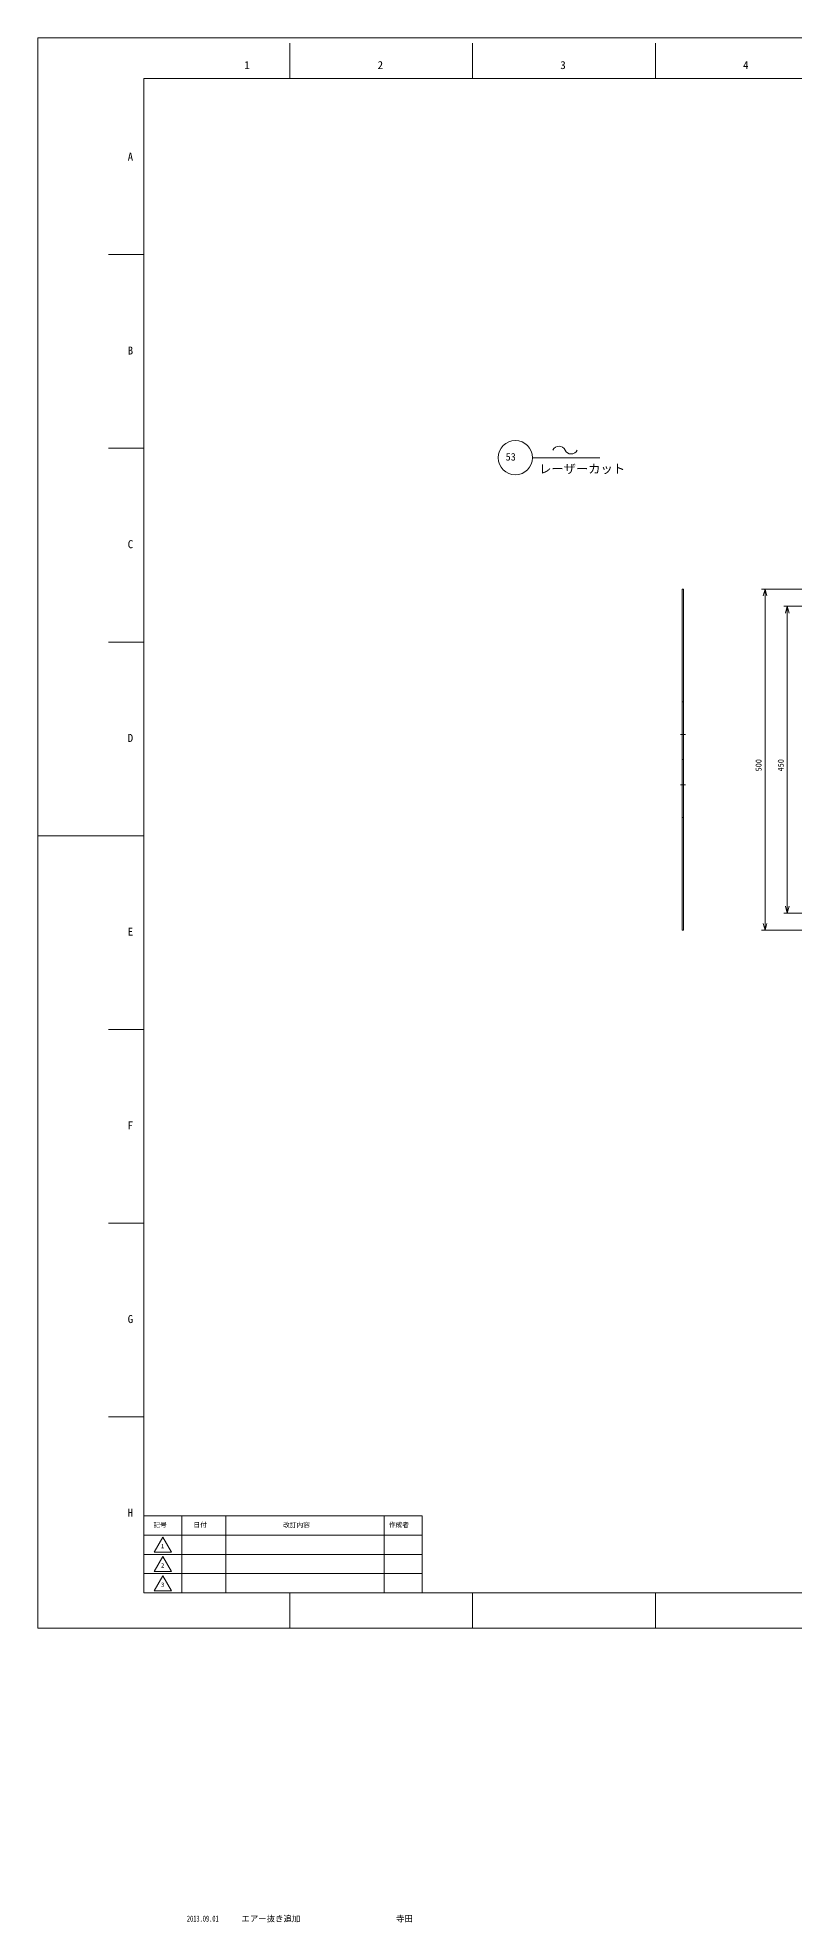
# Model space of a CAD drawing. Units: millimetres at full size. Extents: x -1656 to 1656, y -1616 to 1175.
# Drawn here: x -1656 to -548, y -1587 to 1175 of the extents above; entities that cross this region are included whole.
import ezdxf
from ezdxf.enums import TextEntityAlignment as Align

# ---------------------------------------------------------------- set-up
doc = ezdxf.new("R2010")
doc.units = ezdxf.units.MM
doc.header["$LTSCALE"] = 12.6647
doc.linetypes.add('CHAIN2', pattern=[12, 9, -1, 1, -1])
for name, color, linetype, lineweight in [('0-0_90_FRAME', 2, 'Continuous', 9), ('0-1_91_BLANK', 6, 'Continuous', 9), ('0-2_08_DIM', 3, 'Continuous', 9), ('0-3_05_CENTER', 2, 'CHAIN2', 9), ('0-4_0', 134, 'Continuous', 9), ('0-5_04_HIDDEN', 7, 'Continuous', 9), ('0-6_10_DRAFT', 1, 'Continuous', 9)]:
    doc.layers.add(name, color=color, linetype=linetype, lineweight=lineweight)
doc.styles.add('ＭＳ ゴシック', font='')
doc.styles.add('ＭＳ Ｐゴシック', font='')
doc.styles.get('ＭＳ ゴシック').set_extended_font_data('MS Gothic')
doc.styles.get('ＭＳ Ｐゴシック').set_extended_font_data('MS PGothic')

# ---------------------------------------------------------------- blocks, each defined once
blk = doc.blocks.new('p1ba05')
at = {"layer": '0-2_08_DIM'}
for centre, start, end in [((-2.954, 0.285), 24.22764, 155.57578), ((0, 1.621), 204.22764, 335.57578)]:
    blk.add_arc(centre, 1.621, start, end, dxfattribs=at)
blk = doc.blocks.new('AM_BALLOON1')
at = {"layer": '0-2_08_DIM'}
blk.add_circle((0, 0), 5, dxfattribs=at)
blk = doc.blocks.new('_Open30')
at = {"layer": '0-2_08_DIM'}
blk.add_line((0, 0), (-1, 0), dxfattribs=at)
blk.add_lwpolyline([(-1, 0.268), (0, 0), (-1, -0.268)], dxfattribs=at)

msp = doc.modelspace()

# ---------------------------------------------------------------- linework, layer by layer
at = {"layer": '0-0_90_FRAME'}
for p, q in [((-1286.9, 1115.59), (-1286.9, 1167.44)), ((-1019.17, 1115.59), (-1019.17, 1167.44)), ((-751.44, 1115.59), (-751.44, 1167.44)), ((-1501.02, 857.45), (-1552.87, 857.45)), ((-1501.02, 573.46), (-1552.87, 573.46)), ((-1501.02, 289.47), (-1552.87, 289.47)), ((-1501.02, -278.51), (-1552.87, -278.51)), ((-1501.02, -562.5), (-1552.87, -562.5)), ((-1501.02, -846.49), (-1552.87, -846.49)), ((-1286.9, -1156.24), (-1286.9, -1104.63)), ((-1019.17, -1156.24), (-1019.17, -1104.63)), ((-751.44, -1156.24), (-751.44, -1104.63))]:
    msp.add_line(p, q, dxfattribs=at)
at = {"layer": '0-0_90_FRAME', "color": 6}
msp.add_line((-1656.41, 5.48), (-1501.02, 5.48), dxfattribs=at)
at = {"layer": '0-0_90_FRAME', "color": 134}
for p, q in [((-1445.02, -1104.63), (-1445.02, -991.48)), ((-1381.02, -1104.63), (-1381.02, -991.48)), ((-1149.02, -1104.63), (-1149.02, -991.48)), ((-1501.02, -1019.77), (-1093.02, -1019.77)), ((-1501.02, -1048.06), (-1093.02, -1048.06)), ((-1501.02, -1076.34), (-1093.02, -1076.34))]:
    msp.add_line(p, q, dxfattribs=at)
at = {"layer": '0-0_90_FRAME', "color": 6}
msp.add_lwpolyline([(-1501.02, -1104.63), (1604.56, -1104.63), (1604.56, 1115.59), (-1501.02, 1115.59)], close=True, dxfattribs=at)
at = {"layer": '0-0_90_FRAME', "color": 134}
for points in [[(-1501.02, -1104.63), (-1093.02, -1104.63), (-1093.02, -991.48), (-1501.02, -991.48)], [(-1485.75, -1045.05), (-1473.02, -1023), (-1460.29, -1045.05)], [(-1485.75, -1073.34), (-1473.02, -1051.29), (-1460.29, -1073.34)], [(-1485.75, -1101.62), (-1473.02, -1079.58), (-1460.29, -1101.62)]]:
    msp.add_lwpolyline(points, close=True, dxfattribs=at)
at = {"layer": '0-1_91_BLANK'}
msp.add_lwpolyline([(-1656.41, -1156.24), (1656.41, -1156.24), (1656.41, 1175.44), (-1656.41, 1175.44)], close=True, dxfattribs=at)
at = {"layer": '0-2_08_DIM'}
for p, q in [((-931.52, 559.68), (-832.57, 559.68)), ((-453.44, 367.01), (-595.7, 367.01)), ((-590.7, -122.99), (-590.7, 357.01)), ((-377.49, 342.01), (-563.27, 342.01)), ((-558.27, 332.01), (-558.27, -97.99)), ((-377.49, -107.99), (-563.27, -107.99)), ((-453.44, -132.99), (-595.7, -132.99))]:
    msp.add_line(p, q, dxfattribs=at)
at = {"layer": '0-3_05_CENTER'}
for p, q in [((-714.78, 154.01), (-707.35, 154.01)), ((-714.78, 80.01), (-707.35, 80.01))]:
    msp.add_line(p, q, dxfattribs=at)
at = {"layer": '0-4_0'}
msp.add_lwpolyline([(-710.06, 367.01), (-710.06, -132.99), (-712.06, -132.99), (-712.06, 367.01)], close=True, dxfattribs=at)
at = {"layer": '0-5_04_HIDDEN'}
for p, q in [((-712.06, 202.01), (-710.06, 202.01)), ((-712.06, 32.01), (-710.06, 32.01))]:
    msp.add_line(p, q, dxfattribs=at)
at = {"layer": '0-6_10_DRAFT'}
msp.add_line((-712.06, 117.01), (-710.06, 117.01), dxfattribs=at)

# ---------------------------------------------------------------- block references
at = {"layer": '0-2_08_DIM'}
for name, p, xscale, yscale in [('AM_BALLOON1', (-956.56, 559.71), 5, 5), ('p1ba05', (-874.92, 565.15), 6, 6)]:
    msp.add_blockref(name, p, dxfattribs=dict(at, xscale=xscale, yscale=yscale))
at = {"layer": '0-2_08_DIM', "xscale": 10, "yscale": 10}
for p, rotation in [((-590.7, 367.01), 90), ((-558.27, 342.01), 90), ((-558.27, -107.99), 270), ((-590.7, -132.99), 270)]:
    msp.add_blockref('_Open30', p, dxfattribs=dict(at, rotation=rotation))

# ---------------------------------------------------------------- texts
at = {"layer": '0-0_90_FRAME', "color": 134}
for s, height, style, p in [('1', 11.73, 'ＭＳ ゴシック', (-1353.57, 1125.92)), ('2', 11.73, 'ＭＳ ゴシック', (-1158.37, 1125.92)), ('3', 11.73, 'ＭＳ ゴシック', (-890.64, 1125.92)), ('4', 11.73, 'ＭＳ ゴシック', (-622.9, 1125.92)), ('A', 11.73, 'ＭＳ ゴシック', (-1524.58, 991.45)), ('B', 11.73, 'ＭＳ ゴシック', (-1524.58, 707.46)), ('C', 11.73, 'ＭＳ ゴシック', (-1524.58, 423.47)), ('D', 11.73, 'ＭＳ ゴシック', (-1524.58, 139.48)), ('E', 11.73, 'ＭＳ ゴシック', (-1524.58, -144.51)), ('F', 11.73, 'ＭＳ ゴシック', (-1524.58, -428.5)), ('G', 11.73, 'ＭＳ ゴシック', (-1524.58, -712.49)), ('H', 11.73, 'ＭＳ ゴシック', (-1524.58, -996.48)), ('記号', 7.038, 'ＭＳ Ｐゴシック', (-1486.99, -1010.43)), ('日付', 7.038, 'ＭＳ Ｐゴシック', (-1428.36, -1010.43)), ('改訂内容', 7.038, 'ＭＳ Ｐゴシック', (-1296.95, -1010.59)), ('作成者', 7.038, 'ＭＳ Ｐゴシック', (-1141.97, -1010.43)), ('1', 6.22, 'ＭＳ ゴシック', (-1475.78, -1040.94)), ('2', 6.22, 'ＭＳ ゴシック', (-1475.78, -1069.23)), ('3', 6.22, 'ＭＳ ゴシック', (-1475.78, -1097.51))]:
    msp.add_text(s, height=height, dxfattribs=dict(at, style=style)).set_placement(p, align=Align.BOTTOM_LEFT)
at = {"layer": '0-0_90_FRAME', "color": 3, "style": 'ＭＳ ゴシック', "width": 0.65}
msp.add_text('2013.09.01', height=8.798, dxfattribs=at).set_placement((-1437.89, -1589.12), align=Align.BOTTOM_LEFT)
at = {"layer": '0-0_90_FRAME', "color": 3, "style": 'ＭＳ ゴシック'}
for s, p in [('エアー抜き追加', (-1357.92, -1589.12)), ('寺田', (-1131.38, -1589.12))]:
    msp.add_text(s, height=8.798, dxfattribs=at).set_placement(p, align=Align.BOTTOM_LEFT)
at = {"layer": '0-2_08_DIM', "style": 'ＭＳ ゴシック'}
msp.add_text('レーザーカット', height=13.2, dxfattribs=at).set_placement((-921.8, 532.84), align=Align.BOTTOM_LEFT)
for s, p in [('500', (-593.21, 99.87)), ('450', (-560.78, 99.87))]:
    msp.add_text(s, height=8.798, rotation=90, dxfattribs=at).set_placement(p, align=Align.BOTTOM_LEFT)
at = {"layer": '0-4_0', "style": 'ＭＳ ゴシック'}
msp.add_text('53', height=11, dxfattribs=at).set_placement((-970.84, 552.21), align=Align.BOTTOM_LEFT)

doc.saveas('drawing.dxf')
